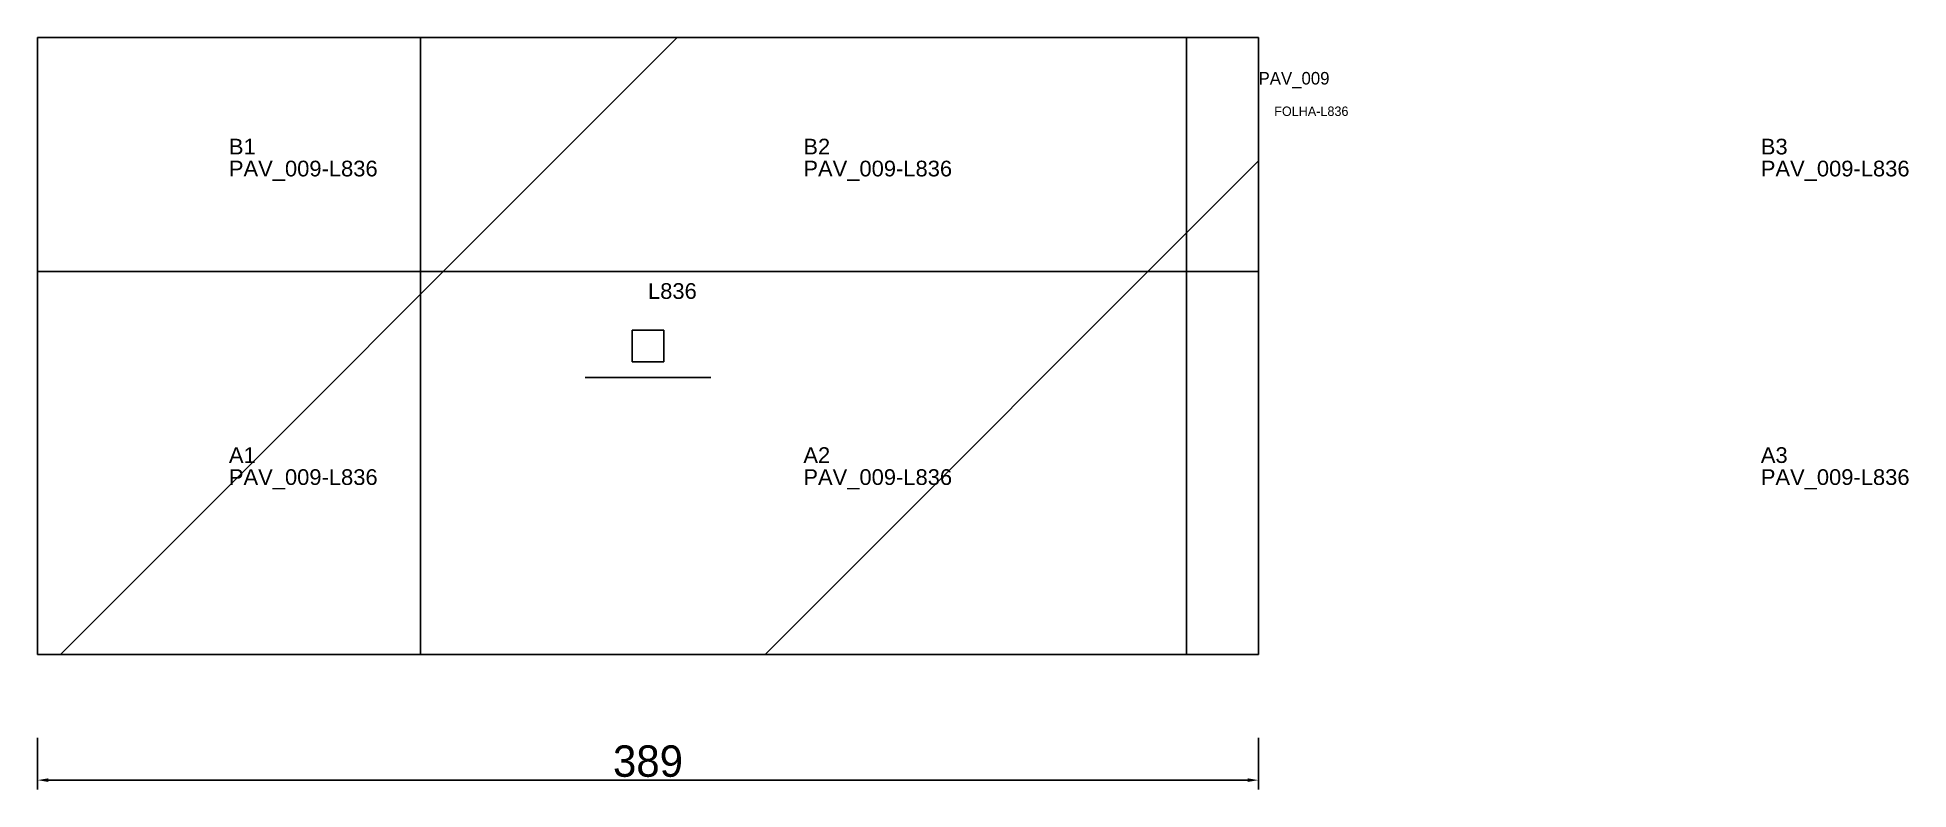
# Model space of a CAD drawing. Header units: metres. Extents: x 222 to 818, y -38 to 202.
import ezdxf

# ---------------------------------------------------------------- set-up
doc = ezdxf.new("R2010")
doc.units = ezdxf.units.M
for name, color, linetype in [('3', 3, 'CONTINUOUS'), ('AUX00', 7, 'CONTINUOUS'), ('COTA', 241, 'CONTINUOUS'), ('FOLHA', 255, 'CONTINUOUS'), ('Hachura', 251, 'CONTINUOUS'), ('NOMENCLATURA', 7, 'CONTINUOUS'), ('Nível', 160, 'CONTINUOUS'), ('Painéis', 200, 'CONTINUOUS'), ('Pilares', 5, 'CONTINUOUS'), ('SARR_2.2x7', 40, 'CONTINUOUS')]:
    doc.layers.add(name, color=color, linetype=linetype)
doc.styles.add('ARIAL', font='Arial.ttf')
doc.styles.add('STR_STANDARD', font='arial.ttf')
doc.dimstyles.new('EZ DXF', dxfattribs={"dimtxt": 10, "dimasz": 3.5, "dimexe": 3, "dimexo": 1.5, "dimgap": 1, "dimtad": 1, "dimdec": 1, "dimdsep": 46, "dimcen": 2.5, "dimazin": 3, "dimtfac": 1, "dimtmove": 0, "dimatfit": 3})

msp = doc.modelspace()

# ---------------------------------------------------------------- hatches: boundary and pattern name
at = {"layer": 'Hachura'}
h = msp.add_hatch(dxfattribs=at)
h.set_pattern_fill('ANSI31', scale=50)
h.paths.add_polyline_path([(611.2, 201.5), (611.2, 5), (581.2, 5), (222.2, 5), (222.2, 180.5), (222.2, 201.5)])
h = msp.add_hatch(dxfattribs=at)
h.set_pattern_fill('ANSI31', scale=50)
h.paths.add_polyline_path([(611.2, 201.5), (611.2, 5), (581.2, 5), (222.2, 5), (222.2, 180.5), (222.2, 201.5)])

# ---------------------------------------------------------------- linework, layer by layer
at = {"layer": '3'}
for points in [[(344.2, 5), (344.2, 201.5)], [(344.2, 5), (344.2, 201.5)], [(588.2, 5), (588.2, 201.5)], [(588.2, 5), (588.2, 201.5)], [(222.2, 127), (611.2, 127)], [(222.2, 127), (611.2, 127)]]:
    msp.add_lwpolyline(points, close=True, dxfattribs=at)
at = {"layer": 'Painéis', "color": 200}
for p, q in [((222.2, 180.5), (222.2, 201.5)), ((222.2, 201.5), (611.2, 201.5)), ((222.2, 180.5), (222.2, 201.5)), ((222.2, 201.5), (611.2, 201.5)), ((611.2, 201.5), (611.2, 5)), ((611.2, 201.5), (611.2, 5)), ((222.2, 5), (222.2, 180.5)), ((222.2, 5), (222.2, 180.5)), ((581.2, 5), (222.2, 5)), ((581.2, 5), (222.2, 5)), ((611.2, 5), (581.2, 5)), ((611.2, 5), (581.2, 5))]:
    msp.add_line(p, q, dxfattribs=at)
at = {"layer": 'Pilares'}
msp.add_lwpolyline([(411.7, 98.25), (421.7, 98.25), (421.7, 108.25), (411.7, 108.25)], close=True, dxfattribs=at)
msp.add_lwpolyline([(411.7, 98.25), (421.7, 98.25), (421.7, 108.25), (411.7, 108.25)], close=True, dxfattribs=at)
at = {"layer": 'SARR_2.2x7'}
msp.add_line((396.7, 93.25), (436.7, 93.25), dxfattribs=at)
msp.add_line((396.7, 93.25), (436.7, 93.25), dxfattribs=at)

# ---------------------------------------------------------------- texts
at = {"layer": '3', "style": 'STR_STANDARD'}
for s, p in [('B1', (283.2, 164.25)), ('B1', (283.2, 164.25)), ('B2', (466.2, 164.25)), ('B2', (466.2, 164.25)), ('B3', (771.2, 164.25)), ('B3', (771.2, 164.25)), ('A1', (283.2, 66)), ('A1', (283.2, 66)), ('A2', (466.2, 66)), ('A2', (466.2, 66)), ('A3', (771.2, 66)), ('A3', (771.2, 66))]:
    msp.add_text(s, height=5, dxfattribs=at).set_placement(p)
at = {"layer": 'AUX00', "style": 'STR_STANDARD'}
for p in [(283.2, 157.25), (283.2, 157.25), (466.2, 157.25), (466.2, 157.25), (771.2, 157.25), (771.2, 157.25), (283.2, 59), (283.2, 59), (466.2, 59), (466.2, 59), (771.2, 59), (771.2, 59)]:
    msp.add_text('PAV_009-L836', height=5, dxfattribs=at).set_placement(p)
at = {"layer": 'FOLHA'}
msp.add_text('FOLHA-L836', height=3, dxfattribs=at).set_placement((616.2, 176.5))
msp.add_text('FOLHA-L836', height=3, dxfattribs=at).set_placement((616.2, 176.5))
at = {"layer": 'NOMENCLATURA', "insert": (416.7, 123.25), "char_height": 5, "attachment_point": 1, "style": 'ARIAL'}
msp.add_mtext('L836', dxfattribs=at)
msp.add_mtext('L836', dxfattribs=at)
at = {"layer": 'Nível'}
msp.add_text('PAV_009', height=4, dxfattribs=at).set_placement((611.2, 186.5))
msp.add_text('PAV_009', height=4, dxfattribs=at).set_placement((611.2, 186.5))

# ---------------------------------------------------------------- dimensions: what is measured, and where the dimension line sits
at = {"layer": 'COTA'}
msp.add_linear_dim(base=(222.2, -35), p1=(222.2, -20), p2=(611.2, -20), dimstyle='EZ DXF', dxfattribs=at).render()
msp.add_linear_dim(base=(222.2, -35), p1=(222.2, -20), p2=(611.2, -20), dimstyle='EZ DXF', dxfattribs=at).render()

doc.saveas('drawing.dxf')
